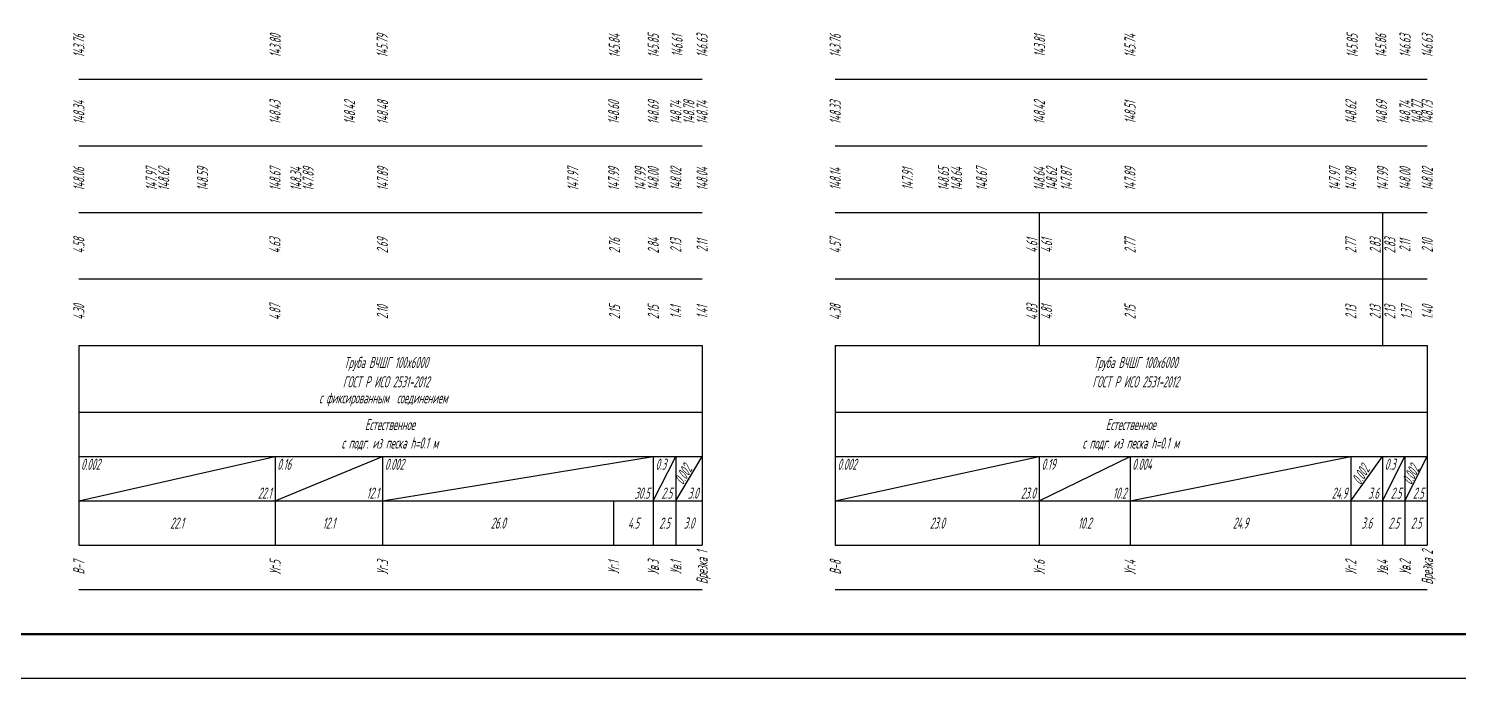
# Model space of a CAD drawing. Header units: metres. Extents: x -30 to 2050, y -904 to 400.
# Drawn here: x 974.6 to 1296.5, y -20 to 126.4 of the extents above; entities that cross this region are included whole.
import ezdxf
from ezdxf.enums import TextEntityAlignment as Align

# ---------------------------------------------------------------- set-up
doc = ezdxf.new("R2010")
doc.units = ezdxf.units.M
doc.header["$LTSCALE"] = 0.2
doc.layers.add('Таблица', color=7, linetype='Continuous')
doc.styles.get("Standard").update_dxf_attribs({"font": 'SPDS.shx', "width": 0.7, "oblique": 15, "height": 3})

msp = doc.modelspace()

# ---------------------------------------------------------------- linework, layer by layer
at = {"color": 0}
msp.add_lwpolyline([(-30, 400), (2050, 400), (2050, -20), (-30, -20)], close=True, dxfattribs=at)
at = {"color": 7, "linetype": 'Continuous', "lineweight": 50}
msp.add_lwpolyline([(2045, -10), (-10, -10), (-10, 395), (2045, 395)], close=True, dxfattribs=at)
at = {"layer": 'Таблица'}
for p, q in [((985.8647, 115), (1126.18981, 115)), ((1156.18981, 115), (1289.47911, 115)), ((985.8647, 100), (1126.18981, 100)), ((1156.18981, 100), (1289.47911, 100)), ((985.8647, 85), (1126.18981, 85)), ((1156.18981, 85), (1289.47911, 85)), ((1202.12131, 85), (1202.12131, 70)), ((1279.40213, 85), (1279.40213, 70)), ((985.8647, 70), (1126.18981, 70)), ((1156.18981, 70), (1289.47911, 70)), ((1202.12131, 70), (1202.12131, 55)), ((1279.40213, 70), (1279.40213, 55)), ((985.8647, 55), (1126.18981, 55)), ((985.8647, 55), (985.8647, 40)), ((1126.18981, 55), (1126.18981, 40)), ((1156.18981, 55), (1289.47911, 55)), ((1156.18981, 55), (1156.18981, 40)), ((1289.47911, 55), (1289.47911, 40)), ((985.8647, 40), (985.8647, 30)), ((985.8647, 40), (1126.18981, 40)), ((1126.18981, 40), (1126.18981, 30)), ((1156.18981, 40), (1156.18981, 30)), ((1156.18981, 40), (1289.47911, 40)), ((1289.47911, 40), (1289.47911, 30)), ((985.8647, 30), (985.8647, 20)), ((985.8647, 20), (1030.05145, 30)), ((985.8647, 30), (1126.18981, 30)), ((1030.05145, 30), (1030.05145, 20)), ((1030.05145, 20), (1054.27014, 30)), ((1054.27014, 30), (1054.27014, 20)), ((1054.27014, 20), (1115.21282, 30)), ((1115.21282, 30), (1115.21282, 20)), ((1115.21282, 20), (1120.28252, 30)), ((1120.28252, 30), (1120.28252, 20)), ((1120.28252, 20), (1126.18981, 30)), ((1126.18981, 30), (1126.18981, 20)), ((1156.18981, 30), (1156.18981, 20)), ((1156.18981, 20), (1202.12131, 30)), ((1156.18981, 30), (1289.47911, 30)), ((1202.12131, 30), (1202.12131, 20)), ((1202.12131, 20), (1222.54287, 30)), ((1222.54287, 30), (1222.54287, 20)), ((1222.54287, 20), (1272.25948, 30)), ((1272.25948, 30), (1272.25948, 20)), ((1272.25948, 20), (1279.40213, 30)), ((1279.40213, 30), (1279.40213, 20)), ((1279.40213, 20), (1284.45635, 30)), ((1284.45635, 30), (1284.45635, 20)), ((1284.45635, 20), (1289.47911, 30)), ((1289.47911, 30), (1289.47911, 20)), ((985.8647, 20), (985.8647, 10)), ((985.8647, 20), (1126.18981, 20)), ((1030.05145, 20), (1030.05145, 10)), ((1054.27014, 20), (1054.27014, 10)), ((1106.28344, 20), (1106.28344, 10)), ((1115.21282, 20), (1115.21282, 10)), ((1120.28252, 20), (1120.28252, 10)), ((1126.18981, 20), (1126.18981, 10)), ((1156.18981, 20), (1156.18981, 10)), ((1156.18981, 20), (1289.47911, 20)), ((1202.12131, 20), (1202.12131, 10)), ((1222.54287, 20), (1222.54287, 10)), ((1272.25948, 20), (1272.25948, 10)), ((1279.40213, 20), (1279.40213, 10)), ((1284.45635, 20), (1284.45635, 10)), ((1289.47911, 20), (1289.47911, 10)), ((985.8647, 10), (1126.18981, 10)), ((1156.18981, 10), (1289.47911, 10)), ((985.8647, 0), (1126.18981, 0)), ((1156.18981, 0), (1289.47911, 0))]:
    msp.add_line(p, q, dxfattribs=at)

# ---------------------------------------------------------------- texts
at = {"color": 2, "char_height": 2.5, "attachment_point": 1}
for insert in [(1037.67629, 38.45338), (1204.48349, 38.45338)]:
    msp.add_mtext_dynamic_manual_height_columns('\\pxqc;{\\Q15;\\W0.7;\\C256;Естественное\\Pс подг. из песка h=0.1 м}', width=36.4441955, gutter_width=15, heights=[0], dxfattribs=dict(at, insert=insert))
at = {"layer": 'Таблица', "oblique": 15.0000004, "width": 0.7}
for s, rotation, p in [('145.85', 90.0000025, (1115.21282, 122.5)), ('146.63', 90.0000025, (1126.18981, 122.5)), ('146.63', 90.0000025, (1289.47911, 122.5)), ('143.76', 90.0000025, (985.8647, 122.5)), ('143.76', 90.0000025, (1156.18981, 122.5)), ('145.74', 90.0000025, (1222.54287, 122.5)), ('148.34', 90.0000025, (985.8647, 107.5)), ('148.43', 90.0000025, (1030.05145, 107.5)), ('148.43', 90.0000025, (1030.05145, 107.5)), ('148.42', 90.0000025, (1046.8292, 107.5)), ('148.48', 90.0000025, (1054.27014, 107.5)), ('148.48', 90.0000025, (1054.27014, 107.5)), ('148.60', 90.0000025, (1106.28344, 107.5)), ('148.60', 90.0000025, (1106.28344, 107.5)), ('148.69', 90.0000025, (1115.21282, 107.5)), ('148.69', 90.0000025, (1115.21282, 107.5)), ('148.74', 90.0000025, (1120.28252, 107.5)), ('148.74', 90.0000025, (1120.28252, 107.5)), ('148.78', 90.0000025, (1123.21741, 107.5)), ('148.74', 90.0000025, (1126.18981, 107.5)), ('148.33', 90.0000025, (1156.18981, 107.5)), ('148.42', 90.0000025, (1202.12131, 107.5)), ('148.42', 90.0000025, (1202.12131, 107.5)), ('148.51', 90.0000025, (1222.54287, 107.5)), ('148.51', 90.0000025, (1222.54287, 107.5)), ('148.62', 90.0000025, (1272.25948, 107.5)), ('148.62', 90.0000025, (1272.25948, 107.5)), ('148.69', 90.0000025, (1279.15773, 107.5)), ('148.74', 90.0000025, (1284.45635, 107.5)), ('148.74', 90.0000025, (1284.45635, 107.5)), ('148.77', 90.0000025, (1287.16311, 107.5)), ('148.73', 90.0000025, (1289.47911, 107.5)), ('148.06', 90.0000025, (985.8647, 92.5)), ('147.97', 90.0000025, (1002.17393, 92.5)), ('148.62', 90.0000025, (1004.97321, 92.5)), ('148.59', 90.0000025, (1013.70543, 92.5)), ('148.67', 90.0000025, (1030.05145, 92.5)), ('148.67', 90.0000025, (1030.05145, 92.5)), ('148.34', 90.0000025, (1034.75032, 92.5)), ('147.89', 90.0000025, (1037.51273, 92.5)), ('147.89', 90.0000025, (1054.27014, 92.5)), ('147.89', 90.0000025, (1054.27014, 92.5)), ('147.97', 90.0000025, (1097.09741, 92.5)), ('147.99', 90.0000025, (1106.28344, 92.5)), ('147.99', 90.0000025, (1106.28344, 92.5)), ('147.99', 90.0000025, (1112.26653, 92.5)), ('148.00', 90.0000025, (1115.21282, 92.5)), ('148.00', 90.0000025, (1115.21282, 92.5)), ('148.02', 90.0000025, (1120.28252, 92.5)), ('148.02', 90.0000025, (1120.28252, 92.5)), ('148.04', 90.0000025, (1126.18981, 92.5)), ('148.14', 90.0000025, (1156.18981, 92.5)), ('147.91', 90.0000025, (1172.42636, 92.5)), ('148.65', 90.0000025, (1180.53226, 92.5)), ('148.64', 90.0000025, (1183.50845, 92.5)), ('148.67', 90.0000025, (1189.12374, 92.5)), ('148.64', 90.0000025, (1202.12131, 92.5)), ('148.64', 90.0000025, (1202.12131, 92.5)), ('148.62', 90.0000025, (1204.88501, 92.5)), ('147.87', 90.0000025, (1208.21621, 92.5)), ('147.89', 90.0000025, (1222.54287, 92.5)), ('147.89', 90.0000025, (1222.54287, 92.5)), ('147.97', 90.0000025, (1268.6014, 92.5)), ('147.98', 90.0000025, (1272.25948, 92.5)), ('147.98', 90.0000025, (1272.25948, 92.5)), ('147.99', 90.0000025, (1279.40213, 92.5)), ('147.99', 90.0000025, (1279.40213, 92.5)), ('148.00', 90.0000025, (1284.45635, 92.5)), ('148.00', 90.0000025, (1284.45635, 92.5)), ('148.02', 90.0000025, (1289.47911, 92.5)), ('4.58', 90.0000025, (985.8647, 77.5)), ('2.84', 90.0000025, (1115.21282, 77.5)), ('2.11', 90.0000025, (1126.18981, 77.5)), ('4.57', 90.0000025, (1156.18981, 77.5)), ('2.77', 90.0000025, (1222.54287, 77.5)), ('2.10', 90.0000025, (1289.47911, 77.5)), ('4.30', 90.0000025, (985.8647, 62.5)), ('2.15', 90.0000025, (1115.21282, 62.5)), ('1.41', 90.0000025, (1126.18981, 62.5)), ('4.38', 90.0000025, (1156.18981, 62.5)), ('2.15', 90.0000025, (1222.54287, 62.5)), ('1.40', 90.0000025, (1289.47911, 62.5)), ('В-7', 90, (985.8647, 5)), ('Уг.5', 90, (1030.05145, 5)), ('Уг.3', 90, (1054.27014, 5)), ('Уг.1', 90, (1106.28344, 5)), ('Ув.3', 90, (1115.21282, 5)), ('Ув.1', 90, (1120.28252, 5)), ('Врезка 1', 90, (1126.18981, 5)), ('В-8', 90, (1156.18981, 5)), ('Уг.6', 90, (1202.12131, 5)), ('Уг.4', 90, (1222.54287, 5)), ('Уг.2', 90, (1272.25948, 5)), ('Ув.4', 90, (1279.40213, 5)), ('Ув.2', 90, (1284.45635, 5)), ('Врезка 2', 90, (1289.47911, 5))]:
    msp.add_text(s, height=2.5, rotation=rotation, dxfattribs=at).set_placement(p, align=Align.MIDDLE_CENTER)
for s, p in [('145.85', (1271.31529, 122.5)), ('143.80', (1028.85237, 122.5)), ('145.79', (1052.91302, 122.5)), ('145.84', (1105.1888, 122.5)), ('143.81', (1200.92275, 122.5)), ('4.61', (1202.52131, 77.5)), ('2.83', (1279.80213, 77.5)), ('2.11', (1283.18669, 77.5)), ('4.81', (1202.52131, 62.5)), ('2.13', (1279.80213, 62.5)), ('1.37', (1283.52553, 62.5))]:
    msp.add_text(s, height=2.5, rotation=90.0000025, dxfattribs=at).set_placement(p, align=Align.TOP_CENTER)
for s, p in [('146.63', (1285.71555, 122.5)), ('146.61', (1121.81872, 122.5)), ('145.86', (1280.28275, 122.5)), ('4.63', (1031.27639, 77.5)), ('2.69', (1055.45942, 77.5)), ('2.76', (1107.74628, 77.5)), ('2.13', (1121.50348, 77.5)), ('4.61', (1201.72131, 77.5)), ('2.77', (1273.50527, 77.5)), ('2.83', (1279.00213, 77.5)), ('4.87', (1031.27639, 62.5)), ('2.10', (1055.45942, 62.5)), ('2.15', (1107.74628, 62.5)), ('1.41', (1121.50348, 62.5)), ('4.83', (1201.72131, 62.5)), ('2.13', (1273.50527, 62.5)), ('2.13', (1279.00213, 62.5))]:
    msp.add_text(s, height=2.5, rotation=90.0000025, dxfattribs=at).set_placement(p, align=Align.CENTER)
for p in [(1055.49697, 49.9428), (1224.25531, 49.9428)]:
    msp.add_text('Труба ВЧШГ 100x6000 ', height=2.5, dxfattribs=at).set_placement(p, align=Align.CENTER)
for s, p in [('ГОСТ Р ИСО 2531-2012 ', (1055.49697, 46.8178)), ('ГОСТ Р ИСО 2531-2012 ', (1224.25531, 46.8178)), ('с фиксированным  соединением  ', (1055.32888, 43.21381)), ('22.1', (1007.95808, 15)), ('12.1', (1042.16079, 15)), ('26.0', (1080.27679, 15)), ('4.5', (1110.74813, 15)), ('2.5', (1117.74767, 15)), ('3.0', (1123.23616, 15)), ('23.0', (1179.15556, 15)), ('10.2', (1212.33209, 15)), ('24.9', (1247.40118, 15)), ('3.6', (1275.83081, 15)), ('2.5', (1281.92924, 15)), ('2.5', (1286.96773, 15))]:
    msp.add_text(s, height=2.5, dxfattribs=at).set_placement(p, align=Align.MIDDLE_CENTER)
for s, p in [('0.002', (986.3647, 29.5)), ('0.16', (1030.55145, 29.5)), ('0.002', (1054.77014, 29.5)), ('0.3', (1115.71282, 29.5)), ('0.002', (1156.68981, 29.5)), ('0.19', (1202.62131, 29.5)), ('0.004', (1223.04287, 29.5)), ('0.3', (1279.90213, 29.5))]:
    msp.add_text(s, height=2.5, dxfattribs=at).set_placement(p, align=Align.TOP_LEFT)
for rotation, p in [(59.4481894, (1119.76316, 24.73053)), (58.7189469, (1272.31958, 24.73777)), (63.0039877, (1283.65801, 24.56156))]:
    msp.add_text('0.002', height=2.5, rotation=rotation, dxfattribs=at).set_placement(p, align=Align.TOP_LEFT)
for s, p in [('22.1', (1029.21651, 20.5)), ('12.1', (1053.4352, 20.5)), ('30.5', (1114.37788, 20.5)), ('2.5', (1119.44758, 20.5)), ('3.0', (1125.35487, 20.5)), ('23.0', (1201.28637, 20.5)), ('10.2', (1221.70793, 20.5)), ('24.9', (1271.42455, 20.5)), ('3.6', (1278.56719, 20.5)), ('2.5', (1283.62142, 20.5)), ('2.5', (1288.64417, 20.5))]:
    msp.add_text(s, height=2.5, dxfattribs=at).set_placement(p, align=Align.RIGHT)

doc.saveas('drawing.dxf')
